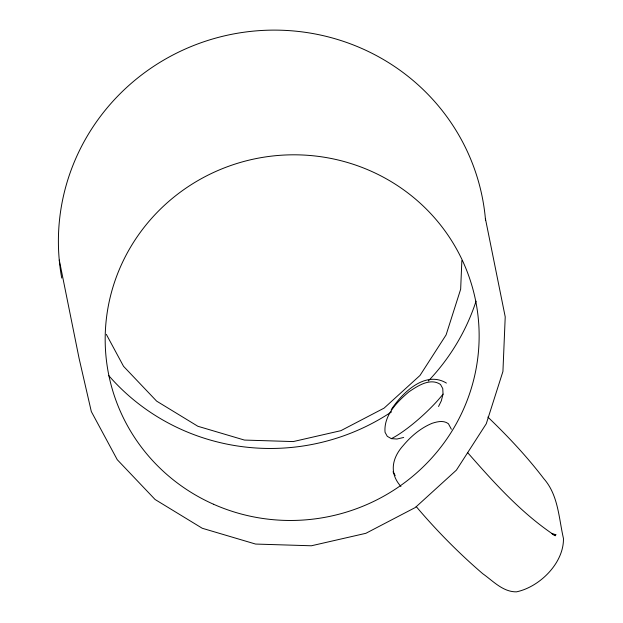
<?xml version="1.0" encoding="UTF-8"?>
<svg xmlns="http://www.w3.org/2000/svg" width="623" height="623" viewBox="0 0 623 623"><rect width="100%" height="100%" fill="white"/><g stroke="black" fill="none" stroke-linecap="round" stroke-linejoin="round"><path stroke-width="0.93" d="M461.861 260.585L460.662 289.204L446.107 334.894L419.995 375.459L384.095 408.127L340.859 430.68L293.231 441.575L244.457 440.072L197.865 426.272L156.622 401.119L123.549 366.324L106.331 334.356M403.688 437.463L396.937 439.028L391.345 438.639L387.28 436.334L385.037 432.253C383.628 415.455 397.108 401.773 409.015 391.766C417.721 385.902 430.252 377.522 440.508 384.461L442.758 388.542L443.039 394.11L441.333 400.791L438.545 406.492M391.244 409.661C402.248 392.864 425.166 370.187 446.403 383.075M554.19 534.612L556.051 534.76L551.534 533.459L555.295 535.764C521.529 513.438 494.117 482.778 467.569 452.539M487.864 417.067C507.877 436.256 526.949 456.542 543.77 478.62C558.379 495.168 558.738 517.962 563.449 538.42C563.979 563.06 539.58 587.03 516.451 591.85C502.909 592.021 493.019 580.947 482.755 573.713C458.793 553.169 436.575 530.601 416.172 506.53M400.932 486.47C388.993 473.285 391.914 457.975 403.346 445.398C411.196 436.069 420.798 427.978 432.152 423.297C437.393 421.6 443.638 420.097 448.428 423.741L451.364 429.231M393.004 471.782L395.2 475.606M485.387 218.533L505.222 316.873L502.932 371.456L486.283 423.726L456.402 470.131L415.331 507.511L365.865 533.311L311.375 545.779L255.578 544.058L202.273 528.273L155.088 499.498L117.249 459.688L91.324 411.562L79.09 358.396L59.263 260.056M61.739 278.068A214.125 208.97 -11.4 0 1 244.816 32.116A214.125 208.97 -11.4 0 1 485.551 220.425M476.073 301.15A214.125 208.97 -11.4 0 1 428.297 381.011M391.556 411.858A214.125 208.97 -11.4 0 1 108.784 375.646M443.039 394.11A44.801 8.457 -42 0 1 391.345 438.639M213.588 504.264A187.157 182.656 -11.4 0 0 478.386 319.49A187.157 182.656 -11.4 0 0 184.494 189.158A187.157 182.656 -11.4 0 0 213.588 504.264"/></g></svg>
